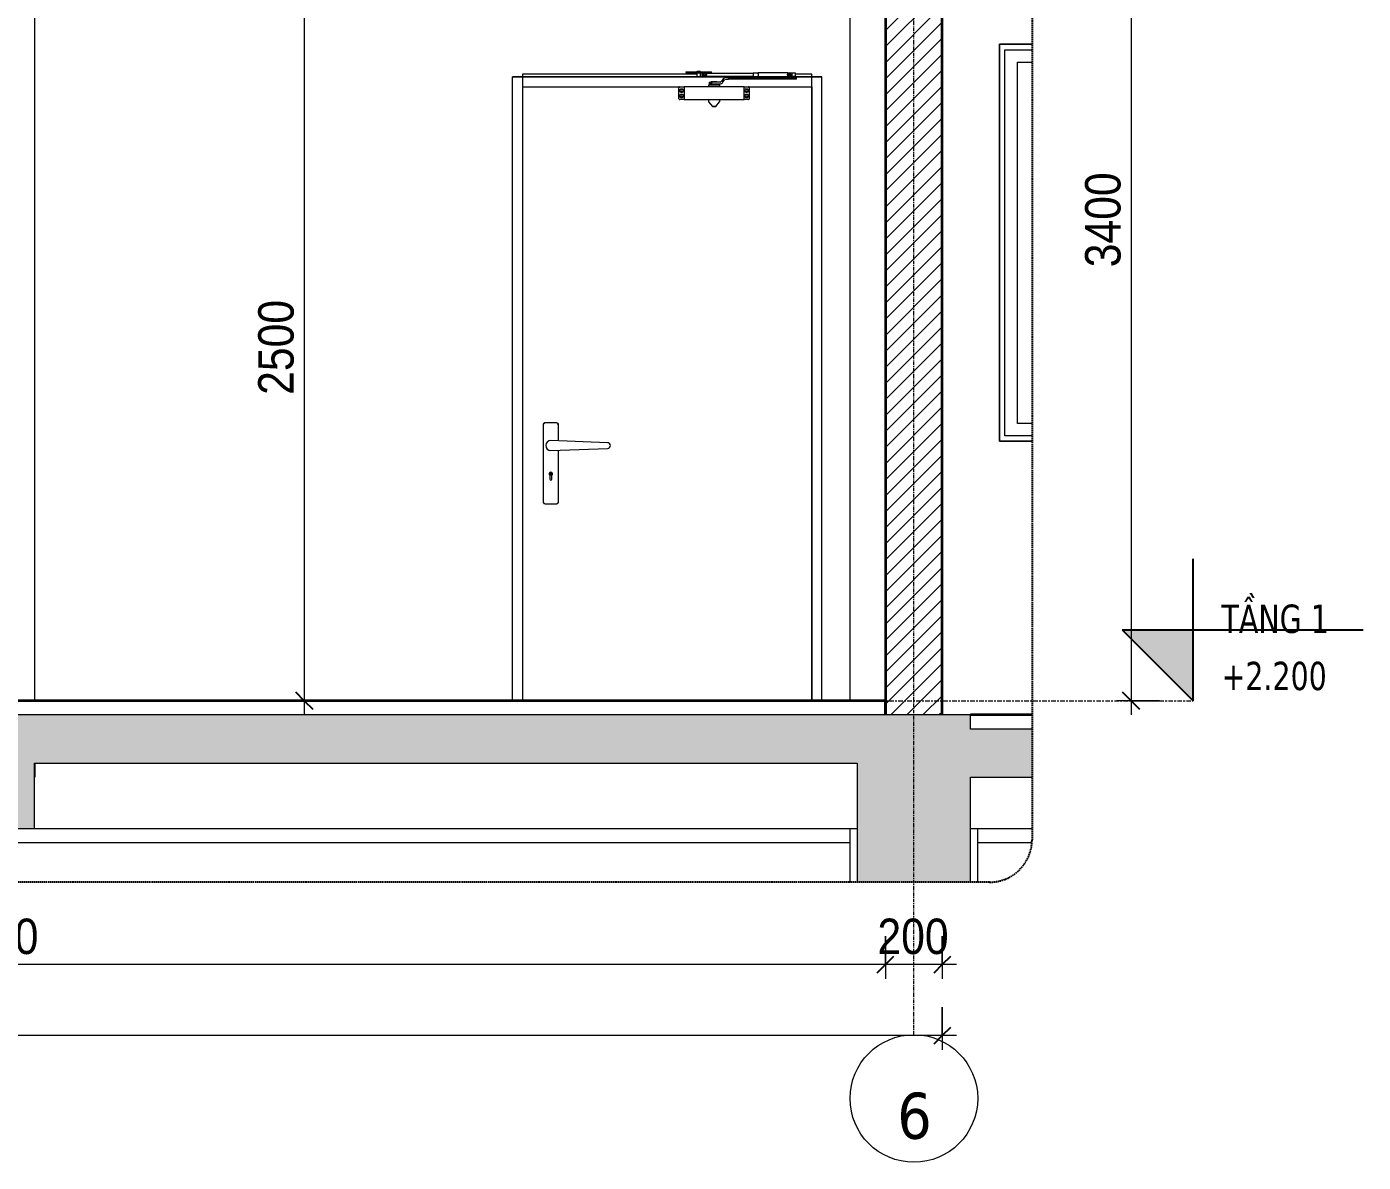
# Model space of a CAD drawing. Header units: millimetres. Extents: x 50254 to 245170, y 481 to 78637.
# Drawn here: x 124698 to 129411, y 572 to 4577 of the extents above; entities that cross this region are included whole.
import ezdxf

# ---------------------------------------------------------------- set-up
doc = ezdxf.new("R2010")
doc.units = ezdxf.units.MM
for name, pattern in [('Centre', [31.75, 6.35, -4.7625, 15.875, -4.7625]), ('Grid Line', [22.225, 12.7, -3.175, 3.175, -3.175]), ('Hidden', [7.14375, 4.7625, -2.38125])]:
    doc.linetypes.add(name, pattern=pattern)
for name, color, linetype, lineweight in [('0-4', 90, 'Continuous', 5), ('A-ANNO-DIMS', 211, 'Continuous', 9), ('A-ANNO-DIMS-50', 211, 'Continuous', 9), ('A-DETL-GENF', 92, 'Continuous', 18), ('A-DETL-GENF-4', 92, 'Hidden', 25), ('A-DETL-GENF-5', 9, 'Continuous', 18), ('A-DETL-THIN', 151, 'Continuous', 18), ('A-DOOR', 31, 'Continuous', 18), ('A-DOOR-FRAM-1', 31, 'Continuous', 18), ('A-FLOR-2', 7, 'Continuous', 18), ('A-FLOR-FNSH-1', 250, 'Continuous', 35), ('A-FLOR-LEVL', 51, 'Continuous', 9), ('A-FLOR-LEVL-1', 51, 'Continuous', 25), ('A-FLOR-LEVL-2', 51, 'Centre', 9), ('A-GLAZ', 151, 'Continuous', 18), ('A-GLAZ-4', 7, 'Continuous', 18), ('A-WALL', 113, 'Continuous', 18), ('A-WALL-4', 250, 'Continuous', 35), ('A-WALL-5', 7, 'Continuous', 18), ('A-WALL-PATT-2', 111, 'Continuous', 18), ('S-BEAM-1', 7, 'Continuous', 18), ('S-COLS-8', 7, 'Continuous', 18), ('S-GRID-1', 1, 'Grid Line', 9), ('S-GRID-IDEN', 1, 'Continuous', 9)]:
    doc.layers.add(name, color=color, linetype=linetype, lineweight=lineweight)
doc.styles.add('Tahoma_B', font='tahomabd.ttf', dxfattribs={"height": 162.5})
doc.styles.add('Tahoma_B_1', font='tahomabd.ttf', dxfattribs={"width": 0.85, "height": 100})
doc.styles.add('UTM Avo', font='', dxfattribs={"width": 0.9, "height": 125})
doc.styles.get('UTM Avo').set_extended_font_data('UTM Avo')
doc.dimstyles.new('1_Dim_chi_tiet_2_5', dxfattribs={"dimscale": 304.8, "dimtxt": 124.912619, "dimasz": 0.19685, "dimexe": 0.164042, "dimexo": 0.0625, "dimgap": 0.016404, "dimtad": 1, "dimdec": 0, "dimrnd": 5, "dimzin": 0, "dimdsep": 46, "dimtxsty": 'UTM Avo', "dimblk1": 'OBLIQUE', "dimblk2": 'OBLIQUE', "dimsah": 1, "dimcen": 0.09, "dimdle": 0.164042, "dimazin": 0, "dimtfac": 1, "dimtdec": 4, "dimtix": 1, "dimtmove": 0, "dimatfit": 3, "dimfxl": 0.328084, "dimfxlon": 1, "dimtvp": 1, "dimtolj": 1, "dimtzin": 0, "dimarcsym": 2})

# ---------------------------------------------------------------- blocks, each defined once
blk = doc.blocks.new('NCV_TKTC_KET CAU_rvt-6-TKCS_CĂN HỘ LOẠI 1 - MẶT CẮT 5')
at = {"layer": 'A-FLOR-2'}
for p, q in [((57853.6, 1980), (57853.6, 1930)), ((57853.6, 1930), (57852.6, 1930))]:
    blk.add_line(p, q, dxfattribs=at)
at = {"layer": 'S-BEAM-1'}
for p, q in [((57852.6, 1750), (60752.6, 1750)), ((61152.6, 1750), (61369.2, 1750)), ((55852.6, 1700), (57852.6, 1700)), ((57852.6, 1700), (60727.6, 1700)), ((61177.6, 1700), (61367.9, 1700))]:
    blk.add_line(p, q, dxfattribs=at)
at = {"layer": 'S-COLS-8'}
for p, q in [((60727.6, 2200), (60727.6, 5150)), ((60727.6, 1560), (60727.6, 1750)), ((61177.6, 1560), (61177.6, 1750))]:
    blk.add_line(p, q, dxfattribs=at)
blk = doc.blocks.new('M_Fixed - 900 x 1400-553070-TKCS_CĂN HỘ LOẠI 1 - MẶT CẮT 5')
at = {"layer": 'A-GLAZ-4'}
for p, q in [((61369.2, 4515), (61254.6, 4515)), ((61254.6, 4515), (61254.6, 3115)), ((61273.6, 3134), (61273.6, 4496)), ((61273.6, 4496), (61369.2, 4496)), ((61317.6, 3178), (61317.6, 4452)), ((61317.6, 4452), (61369.2, 4452)), ((61369.2, 3178), (61317.6, 3178)), ((61254.6, 3115), (61369.2, 3115)), ((61369.2, 3134), (61273.6, 3134))]:
    blk.add_line(p, q, dxfattribs=at)
blk = doc.blocks.new('NCV_TKTC_TANG 1_rvt-4-TKCS_CĂN HỘ LOẠI 1 - MẶT CẮT 5')
at = {"layer": 'A-FLOR-FNSH-1'}
for p, q in [((60852.6, 2200), (54552.6, 2200)), ((60852.6, 2150), (60852.6, 2200)), ((61369.2, 2150), (61152.6, 2150))]:
    blk.add_line(p, q, dxfattribs=at)
at = {"layer": 'A-WALL-5'}
for p, q in [((57852.6, 4700), (57852.6, 2200)), ((61254.6, 3115), (61254.6, 4515)), ((61254.6, 4515), (61369.2, 4515)), ((61369.2, 3115), (61254.6, 3115))]:
    blk.add_line(p, q, dxfattribs=at)
at = {"layer": 'S-COLS-8'}
blk.add_line((57852.6, 4700), (57852.6, 2200), dxfattribs=at)
at = {"layer": 'A-GLAZ'}
blk.add_blockref('M_Fixed - 900 x 1400-553070-TKCS_CĂN HỘ LOẠI 1 - MẶT CẮT 5', (0, 0), dxfattribs=at)
blk = doc.blocks.new('FD_05 - FD_05-1000x2200mm-835433-TKCS_CĂN HỘ LOẠI 1 - MẶT CẮT 5')
at = {"layer": 'A-DOOR'}
for p, q in [((60187.3, 4410), (59572.6, 4410)), ((59572.6, 4410), (59572.6, 2200)), ((60148.7, 4418.5), (60148.7, 4415.5)), ((60148.7, 4418.5), (60149.2, 4418.5)), ((60148.7, 4418.5), (60148.7, 4415.5)), ((60148.7, 4415.5), (60149.2, 4415.5)), ((60149.2, 4418.5), (60168.4, 4418.5)), ((60149.2, 4415.5), (60168.4, 4415.5)), ((60168.4, 4418.5), (60168.7, 4418.5)), ((60168.4, 4415.5), (60168.7, 4415.5)), ((60168.8, 4418.5), (60174, 4418.5)), ((60168.8, 4415.5), (60174, 4415.5)), ((60174, 4418.5), (60175.1, 4418.5)), ((60174, 4415.5), (60175.1, 4415.5)), ((60175.1, 4418.5), (60191.6, 4418.5)), ((60175.1, 4415.5), (60191.6, 4415.5)), ((60178.7, 4415.5), (60178.7, 4414.5)), ((60180.7, 4414.5), (60178.7, 4414.5)), ((60178.7, 4414.5), (60180.7, 4414.5)), ((60187.3, 4414.5), (60180.7, 4414.5)), ((60187.2, 4414.5), (60187.2, 4400.5)), ((60187.3, 4414.5), (60187.5, 4414.5)), ((60187.5, 4400.5), (60187.2, 4400.5)), ((60187.5, 4414.5), (60199, 4414.5)), ((60199, 4400.5), (60187.5, 4400.5)), ((60187.7, 4420.3), (60187.7, 4418.5)), ((60188.6, 4420.3), (60193.7, 4420.3)), ((60188.7, 4415.5), (60188.7, 4414.5)), ((60191.6, 4418.5), (60195.9, 4418.5)), ((60191.6, 4415.5), (60195.9, 4415.5)), ((60193.7, 4420.3), (60198.9, 4420.3)), ((60195.9, 4418.5), (60212.4, 4418.5)), ((60195.9, 4415.5), (60212.4, 4415.5)), ((60198.7, 4414.5), (60198.7, 4415.5)), ((60199, 4414.5), (60204.7, 4414.5)), ((60199, 4414.5), (60199, 4400.5)), ((60204.7, 4400.5), (60199, 4400.5)), ((60199.7, 4418.5), (60199.7, 4420.3)), ((60200.2, 4400.5), (60200.2, 4414.5)), ((60206.7, 4414.5), (60204.7, 4414.5)), ((60208.7, 4414.5), (60206.7, 4414.5)), ((60206.7, 4414.5), (60208.7, 4414.5)), ((60208.7, 4414.5), (60208.7, 4415.5)), ((60385.7, 4412.5), (60209.4, 4412.5)), ((60209.4, 4402.5), (60385.7, 4402.5)), ((60210.2, 4411.5), (60210.9, 4411.5)), ((60210.9, 4403.5), (60210.2, 4403.5)), ((60210.9, 4411.5), (60217.8, 4411.5)), ((60217.8, 4403.5), (60210.9, 4403.5)), ((60212.4, 4418.5), (60213.5, 4418.5)), ((60212.4, 4415.5), (60213.5, 4415.5)), ((60213.5, 4418.5), (60218.7, 4418.5)), ((60213.5, 4415.5), (60218.7, 4415.5)), ((60217.8, 4403.5), (60217.8, 4411.5)), ((60218.8, 4418.5), (60219.1, 4418.5)), ((60218.8, 4415.5), (60219.1, 4415.5)), ((60219.1, 4418.5), (60238.3, 4418.5)), ((60219.1, 4415.5), (60238.3, 4415.5)), ((60238.3, 4418.5), (60238.7, 4418.5)), ((60238.3, 4415.5), (60238.7, 4415.5)), ((60238.3, 4384), (60245.7, 4384)), ((60238.3, 4384), (60238.3, 4382)), ((60238.7, 4415.5), (60238.7, 4418.5)), ((60238.7, 4415.5), (60238.7, 4418.5)), ((60245.7, 4384), (60255.7, 4384)), ((60245.7, 4384), (60245.7, 4382)), ((60255.7, 4384), (60258.4, 4384)), ((60255.7, 4384), (60255.7, 4382)), ((60258.4, 4382), (60258.4, 4384)), ((60280.5, 4392.9), (60274.7, 4384.6)), ((60279.6, 4381.1), (60285.4, 4389.4)), ((60290.3, 4398), (60290.3, 4398)), ((60298.7, 4398), (60290.3, 4398)), ((60290.3, 4392), (60298.7, 4392)), ((60298.7, 4392), (60298.7, 4398)), ((60298.7, 4398), (60534.2, 4398)), ((60534.2, 4392), (60298.7, 4392)), ((60403.1, 4413.5), (60385.7, 4413.5)), ((60385.7, 4401.5), (60403.1, 4401.5)), ((60507.8, 4414.5), (60403.1, 4414.5)), ((60403.1, 4400.5), (60507.8, 4400.5)), ((60508.6, 4414), (60515.5, 4414)), ((60508.6, 4414), (60508.6, 4401)), ((60508.6, 4401.4), (60508.6, 4413.6)), ((60508.6, 4413.6), (60508.6, 4401.4)), ((60515.5, 4401), (60508.6, 4401)), ((60515.5, 4414), (60522.6, 4414)), ((60522.6, 4401), (60515.5, 4401)), ((60521.2, 4401), (60521.2, 4398)), ((60522.6, 4414), (60534.7, 4414)), ((60522.6, 4414), (60522.6, 4401)), ((60534.7, 4401), (60522.6, 4401)), ((60532.2, 4398), (60532.2, 4401)), ((60534.2, 4398), (60538.7, 4398)), ((60534.2, 4398), (60534.2, 4392)), ((60538.7, 4392), (60534.2, 4392)), ((60534.7, 4401), (60534.7, 4414)), ((60592.6, 4410), (60534.7, 4410)), ((60538.7, 4392), (60538.7, 4398)), ((60592.6, 2200), (60592.6, 4410)), ((60124.4, 4323), (60124.4, 4362)), ((60127.4, 4365), (60139.6, 4365)), ((60139.6, 4365), (60142.3, 4365)), ((60354.4, 4365), (60142.4, 4365)), ((60142.4, 4365), (60142.4, 4364.7)), ((60142.4, 4364.7), (60142.4, 4356.1)), ((60142.4, 4356.1), (60142.4, 4354.3)), ((60142.4, 4354.3), (60142.4, 4330.7)), ((60228.8, 4372), (60228.8, 4365)), ((60228.8, 4372), (60229.5, 4372)), ((60229.5, 4372), (60267.9, 4372)), ((60230.9, 4382), (60230.9, 4376)), ((60230.9, 4382), (60239.4, 4382)), ((60239.4, 4376), (60230.9, 4376)), ((60238.3, 4376), (60238.3, 4374)), ((60242, 4374), (60238.3, 4374)), ((60269.8, 4382), (60239.4, 4382)), ((60239.4, 4382), (60239.4, 4376)), ((60239.4, 4376), (60269.8, 4376)), ((60239.4, 4374), (60239.4, 4372)), ((60245.7, 4374), (60242, 4374)), ((60245.7, 4376), (60245.7, 4374)), ((60250.7, 4374), (60245.7, 4374)), ((60255.7, 4374), (60250.7, 4374)), ((60255.7, 4376), (60255.7, 4374)), ((60257.1, 4374), (60255.7, 4374)), ((60258.4, 4374), (60257.1, 4374)), ((60257.4, 4372), (60257.4, 4374)), ((60258.4, 4374), (60258.4, 4376)), ((60267.9, 4365), (60267.9, 4372)), ((60354.4, 4364.7), (60354.4, 4365)), ((60354.4, 4356.1), (60354.4, 4364.7)), ((60354.4, 4354.3), (60354.4, 4356.1)), ((60354.4, 4330.7), (60354.4, 4354.3)), ((60354.5, 4365), (60357.1, 4365)), ((60357.1, 4365), (60369.4, 4365)), ((60372.4, 4362), (60372.4, 4323)), ((60139.6, 4320), (60127.4, 4320)), ((60142.3, 4320), (60139.6, 4320)), ((60142.4, 4330.7), (60142.4, 4328.9)), ((60142.4, 4328.9), (60142.4, 4320.3)), ((60142.4, 4320.3), (60142.4, 4320)), ((60142.4, 4320), (60354.4, 4320)), ((60228.9, 4320), (60228.9, 4312.4)), ((60229.1, 4311.7), (60242.1, 4296.3)), ((60248.4, 4296), (60248.4, 4296)), ((60248.4, 4296), (60248.4, 4296)), ((60254.6, 4296.3), (60267.6, 4311.7)), ((60267.9, 4312.4), (60267.9, 4320)), ((60354.4, 4328.9), (60354.4, 4330.7)), ((60354.4, 4320.3), (60354.4, 4328.9)), ((60354.4, 4320), (60354.4, 4320.3)), ((60357.1, 4320), (60354.5, 4320)), ((60369.4, 4320), (60357.1, 4320)), ((59645.1, 3172.5), (59645.1, 2902.5)), ((59692.6, 3180), (59652.6, 3180)), ((59700.1, 3116.5), (59700.1, 3172.5)), ((59872.9, 3110), (59672.6, 3117.5)), ((59672.6, 3082.5), (59872.9, 3090)), ((59700.1, 2902.5), (59700.1, 3083.5)), ((59669.1, 2995.1), (59669.1, 2981.2)), ((59671.9, 2997), (59671.9, 3003)), ((59673.3, 3003), (59673.3, 2997)), ((59676.1, 2981.2), (59676.1, 2995.1)), ((59652.6, 2895), (59692.5, 2895))]:
    blk.add_line(p, q, dxfattribs=at)
at = {"layer": 'A-DOOR', "flags": 128}
for points in [[(60217.8, 4411.5), (60218.8, 4411), (60219.6, 4410.4), (60220.2, 4409.7), (60220.7, 4409), (60221, 4408.3), (60221.1, 4407.5)], [(60221.1, 4407.5), (60221, 4406.7), (60220.7, 4406), (60220.2, 4405.3), (60219.6, 4404.6), (60218.8, 4404), (60217.8, 4403.5)], [(60127.4, 4365), (60126.7, 4364.9), (60126.1, 4364.7), (60125.5, 4364.3), (60125, 4363.9), (60124.7, 4363.3), (60124.4, 4362.7), (60124.4, 4362)], [(60372.4, 4362), (60372.3, 4362.7), (60372.1, 4363.3), (60371.7, 4363.9), (60371.2, 4364.3), (60370.7, 4364.7), (60370, 4364.9), (60369.4, 4365)], [(60124.4, 4323), (60124.4, 4322.3), (60124.7, 4321.7), (60125, 4321.1), (60125.5, 4320.7), (60126.1, 4320.3), (60126.7, 4320.1), (60127.4, 4320)], [(60248.4, 4296), (60243.7, 4296), (60242.8, 4296)], [(60242.8, 4296), (60245.4, 4296), (60248.4, 4296)], [(60248.4, 4296), (60253.1, 4296), (60253.9, 4296)], [(60253.9, 4296), (60251.4, 4296), (60248.4, 4296)], [(60369.4, 4320), (60370, 4320.1), (60370.7, 4320.3), (60371.2, 4320.7), (60371.7, 4321.1), (60372.1, 4321.7), (60372.3, 4322.3), (60372.4, 4323)], [(59652.6, 3180), (59646.3, 3176.6), (59645.1, 3172.5)], [(59700.1, 3172.5), (59696.6, 3178.8), (59692.6, 3180)], [(59645.1, 2902.5), (59648.5, 2896.2), (59652.6, 2895)], [(59692.5, 2895), (59698.9, 2898.5), (59700.1, 2902.5)]]:
    blk.add_lwpolyline(points, dxfattribs=at)
at = {"layer": 'A-DOOR'}
for centre, radius, start, end in [((60133.4, 4352), 3.5, 0, 180), ((60133.4, 4352), 3.5, 180, 0), ((60133.4, 4333), 3.5, 0, 180), ((60363.4, 4352), 3.5, 0, 180), ((60363.4, 4352), 3.5, 180, 0), ((60363.4, 4333), 3.5, 0, 180), ((60133.4, 4333), 3.5, 180, 0), ((60363.4, 4333), 3.5, 180, 0), ((59652.6, 3172.5), 7.5, 124.4786, 180), ((59652.6, 3172.5), 7.5, 90, 120), ((59692.6, 3172.5), 7.5, 0, 90), ((59672.6, 3100), 17.5, 90, 180), ((59672.6, 3100), 17.5, 180, 270), ((59872.6, 3100), 10, 0, 87.8544), ((59872.6, 3100), 10, 272.1456, 0), ((59672.6, 3000), 6, 305.6853, 234.3147), ((59672.6, 2981.2), 3.5, 180, 0), ((59672.6, 3003), 0.7, 0, 180), ((59672.6, 2997), 0.7, 180, 0), ((59672.6, 2997), 0.7, 195, 255), ((59672.6, 3003), 0.7, 120, 150), ((59672.6, 2997), 0.7, 285, 345), ((59672.6, 3003), 0.7, 30, 60), ((59652.6, 2902.5), 7.5, 180, 235.5214), ((59652.6, 2902.5), 7.5, 240, 270), ((59692.5, 2902.5), 7.52, 270, 0)]:
    blk.add_arc(centre, radius, start, end, dxfattribs=at)
for centre, major_axis, ratio, start_param, end_param in [((60206.9, 4407.5), (0, 2.5), 0.965835, 4.712389, 7.853982), ((60206.9, 4407.5), (0, 2.5), 0.965835, 1.570796, 4.712389), ((60204.7, 4407.5), (0, 7), 0.965835, 4.712389, 6.283185), ((60204.7, 4407.5), (0, 7), 0.965835, 3.141593, 4.712389), ((60204.3, 4407.5), (0, 2.5), 0.965835, 4.712389, 5.759587), ((60204.3, 4407.5), (0, 2.5), 0.965835, 3.665191, 4.712389), ((60204.8, 4407.5), (0, 2.5), 0.965835, 4.712389, 5.759587), ((60204.8, 4407.5), (0, 2.5), 0.965835, 4.712389, 5.759587), ((60204.8, 4407.5), (0, 2.5), 0.965835, 3.665191, 4.712389), ((60204.8, 4407.5), (0, 2.5), 0.965835, 3.665191, 4.712389), ((60206.4, 4407.5), (0, 2.5), 0.965835, 4.712389, 6.021386), ((60206.4, 4407.5), (0, 2.5), 0.965835, 4.712389, 6.021386), ((60206.4, 4407.5), (0, 2.5), 0.965835, 3.403392, 4.712389), ((60206.4, 4407.5), (0, 2.5), 0.965835, 3.403392, 4.712389), ((60269.8, 4388), (0, 6), 1, 3.141593, 4.101524), ((60290.3, 4386), (0, 12), 1, 0, 0.959931), ((60290.3, 4386), (0, 6), 1, 0, 0.959931), ((60385.7, 4407.5), (0, 6), 0.259156, 4.712389, 6.806784), ((60385.7, 4407.5), (0, 6), 0.259156, 2.617994, 4.712389), ((60385.7, 4407.5), (0, 5), 0.259156, 4.712389, 6.283185), ((60385.7, 4407.5), (0, 5), 0.259156, 3.141593, 4.712389), ((60403.1, 4407.5), (0, 7), 0.259156, 4.712389, 6.806784), ((60403.1, 4407.5), (0, 7), 0.259156, 2.617994, 4.712389), ((60403.1, 4407.5), (0, 6), 0.259156, 4.712389, 6.283185), ((60403.1, 4407.5), (0, 6), 0.259156, 3.141593, 4.712389), ((60507.8, 4407.5), (0, 7), 0.259156, 5.776005, 6.283185), ((60507.8, 4407.5), (0, 7), 0.259156, 3.141593, 3.648773), ((60516.8, 4407.5), (0, 6.79), 0.965835, 0.291061, 1.570796), ((60516.8, 4407.5), (0, 6.79), 0.965835, 1.570796, 2.850532), ((60517.3, 4407.5), (0, 6.79), 0.965835, 0.291061, 1.570796), ((60517.3, 4407.5), (0, 6.79), 0.965835, 1.570796, 2.850532), ((60516.7, 4407.5), (0, 2.5), 0.965835, 4.712389, 7.853982), ((60516.7, 4407.5), (0, 2.5), 0.965835, 1.570796, 4.712389), ((60513.8, 4407.5), (0, 2.5), 0.965835, 4.712389, 5.497787), ((60513.8, 4407.5), (0, 2.5), 0.965835, 3.926991, 4.712389), ((60514.3, 4407.5), (0, 2.5), 0.965835, 4.712389, 5.759587), ((60514.4, 4407.5), (0, 2.5), 0.965835, 4.712389, 5.759587), ((60514.3, 4407.5), (0, 2.5), 0.965835, 3.665191, 4.712389), ((60514.4, 4407.5), (0, 2.5), 0.965835, 3.665191, 4.712389), ((60516.2, 4407.5), (0, 2.5), 0.965835, 4.712389, 6.021386), ((60516.1, 4407.5), (0, 2.5), 0.965835, 4.712389, 6.021386), ((60516.2, 4407.5), (0, 2.5), 0.965835, 3.403392, 4.712389), ((60516.1, 4407.5), (0, 2.5), 0.965835, 3.403392, 4.712389), ((60269.8, 4388), (0, 12), 1, 3.141593, 4.101524)]:
    blk.add_ellipse(centre, major_axis=major_axis, ratio=ratio, start_param=start_param, end_param=end_param, dxfattribs=at)
for points, knots in [([(60507.5, 4407.5), (60507.5, 4407.8), (60507.6, 4408.2), (60507.6, 4408.7), (60507.6, 4409), (60507.7, 4409.4), (60507.8, 4409.8), (60507.8, 4410), (60507.9, 4410.3), (60507.9, 4410.4), (60508, 4410.6), (60508, 4410.8), (60508.1, 4411.1), (60508.2, 4411.3), (60508.2, 4411.5), (60508.3, 4411.7), (60508.3, 4411.8), (60508.4, 4412), (60508.4, 4412.3), (60508.5, 4412.5), (60508.6, 4412.8), (60508.6, 4413.2), (60508.6, 4413.5), (60508.6, 4413.6)], [0, 0, 0, 0, 0.1, 0.15, 0.2, 0.25, 0.3, 0.35, 0.375, 0.4, 0.425, 0.45, 0.5, 0.55, 0.575, 0.6, 0.625, 0.65, 0.7, 0.75, 0.8, 0.9, 1, 1, 1, 1]), ([(60508.6, 4401.4), (60508.6, 4401.5), (60508.6, 4401.8), (60508.6, 4402.2), (60508.5, 4402.5), (60508.4, 4402.7), (60508.4, 4403), (60508.3, 4403.2), (60508.3, 4403.3), (60508.2, 4403.5), (60508.2, 4403.7), (60508.1, 4403.9), (60508, 4404.2), (60508, 4404.4), (60507.9, 4404.6), (60507.9, 4404.7), (60507.8, 4405), (60507.8, 4405.2), (60507.7, 4405.6), (60507.6, 4406), (60507.6, 4406.3), (60507.6, 4406.8), (60507.5, 4407.2), (60507.5, 4407.5)], [0, 0, 0, 0, 0.1, 0.2, 0.25, 0.3, 0.35, 0.375, 0.4, 0.425, 0.45, 0.5, 0.55, 0.575, 0.6, 0.625, 0.65, 0.7, 0.75, 0.8, 0.85, 0.9, 1, 1, 1, 1]), ([(60127, 4352), (60127, 4353.2), (60127.5, 4355), (60129, 4356.9), (60130.5, 4357.9), (60132.2, 4358.5), (60134, 4358.7), (60135.7, 4358.4), (60137.4, 4357.6), (60138.7, 4356.4), (60139.4, 4355.4), (60139.6, 4354.9)], [0, 0, 0, 0, 0.2, 0.3, 0.4, 0.5, 0.6, 0.7, 0.8, 0.9, 1, 1, 1, 1]), ([(60139.6, 4349.1), (60139.1, 4348), (60137.9, 4346.7), (60135.7, 4345.6), (60134, 4345.3), (60132.2, 4345.5), (60130.5, 4346.1), (60129, 4347.1), (60127.9, 4348.5), (60127.2, 4350.2), (60127, 4351.4), (60127, 4352)], [0, 0, 0, 0, 0.2, 0.3, 0.4, 0.5, 0.6, 0.7, 0.8, 0.9, 1, 1, 1, 1]), ([(60127, 4333), (60127, 4334.2), (60127.5, 4336), (60129, 4337.9), (60130.5, 4338.9), (60132.2, 4339.5), (60134, 4339.7), (60135.7, 4339.4), (60137.4, 4338.6), (60138.7, 4337.4), (60139.4, 4336.4), (60139.6, 4335.9)], [0, 0, 0, 0, 0.2, 0.3, 0.4, 0.5, 0.6, 0.7, 0.8, 0.9, 1, 1, 1, 1]), ([(60357.1, 4354.9), (60357.6, 4356), (60358.8, 4357.3), (60361, 4358.4), (60362.8, 4358.7), (60364.6, 4358.5), (60366.3, 4357.9), (60367.7, 4356.9), (60368.9, 4355.5), (60369.6, 4353.8), (60369.7, 4352.6), (60369.7, 4352)], [0, 0, 0, 0, 0.2, 0.3, 0.4, 0.5, 0.6, 0.7, 0.8, 0.9, 1, 1, 1, 1]), ([(60369.7, 4352), (60369.7, 4350.8), (60369.2, 4349), (60367.7, 4347.1), (60366.3, 4346.1), (60364.6, 4345.5), (60362.8, 4345.3), (60361, 4345.6), (60359.4, 4346.4), (60358, 4347.6), (60357.4, 4348.6), (60357.1, 4349.1)], [0, 0, 0, 0, 0.2, 0.3, 0.4, 0.5, 0.6, 0.7, 0.8, 0.9, 1, 1, 1, 1]), ([(60357.1, 4335.9), (60357.6, 4337), (60358.8, 4338.3), (60361, 4339.4), (60362.8, 4339.7), (60364.6, 4339.5), (60366.3, 4338.9), (60367.7, 4337.9), (60368.9, 4336.5), (60369.6, 4334.8), (60369.7, 4333.6), (60369.7, 4333)], [0, 0, 0, 0, 0.2, 0.3, 0.4, 0.5, 0.6, 0.7, 0.8, 0.9, 1, 1, 1, 1]), ([(60139.6, 4330.1), (60139.1, 4329), (60137.9, 4327.7), (60135.7, 4326.6), (60134, 4326.3), (60132.2, 4326.5), (60130.5, 4327.1), (60129, 4328.1), (60127.9, 4329.5), (60127.2, 4331.2), (60127, 4332.4), (60127, 4333)], [0, 0, 0, 0, 0.2, 0.3, 0.4, 0.5, 0.6, 0.7, 0.8, 0.9, 1, 1, 1, 1]), ([(60369.7, 4333), (60369.7, 4331.8), (60369.2, 4330), (60367.7, 4328.1), (60366.3, 4327.1), (60364.6, 4326.5), (60362.8, 4326.3), (60361, 4326.6), (60359.4, 4327.4), (60358, 4328.6), (60357.4, 4329.6), (60357.1, 4330.1)], [0, 0, 0, 0, 0.2, 0.3, 0.4, 0.5, 0.6, 0.7, 0.8, 0.9, 1, 1, 1, 1])]:
    blk.add_open_spline(points, degree=3, knots=knots, dxfattribs=at)
for points in [[(60139.6, 4354.9), (60139.9, 4354.4), (60140.2, 4353.5), (60140.3, 4352.5), (60140.3, 4352)], [(60140.3, 4352), (60140.3, 4351.5), (60140.2, 4350.5), (60139.9, 4349.6), (60139.6, 4349.1)], [(60139.6, 4335.9), (60139.9, 4335.4), (60140.2, 4334.5), (60140.3, 4333.5), (60140.3, 4333)], [(60356.4, 4352), (60356.4, 4352.5), (60356.5, 4353.5), (60356.9, 4354.4), (60357.1, 4354.9)], [(60357.1, 4349.1), (60356.9, 4349.6), (60356.5, 4350.5), (60356.4, 4351.5), (60356.4, 4352)], [(60356.4, 4333), (60356.4, 4333.5), (60356.5, 4334.5), (60356.9, 4335.4), (60357.1, 4335.9)], [(60140.3, 4333), (60140.3, 4332.5), (60140.2, 4331.5), (60139.9, 4330.6), (60139.6, 4330.1)], [(60357.1, 4330.1), (60356.9, 4330.6), (60356.5, 4331.5), (60356.4, 4332.5), (60356.4, 4333)]]:
    blk.add_open_spline(points, degree=3, dxfattribs=at)
at = {"layer": 'A-DOOR-FRAM-1'}
for p, q in [((60521.7, 4400), (59537.6, 4400)), ((59537.6, 2200), (59537.6, 4400)), ((60627.6, 4400), (60532.2, 4400)), ((60627.6, 2200), (60627.6, 4400)), ((59572.6, 4365), (59572.6, 2200)), ((59572.6, 4365), (60127.4, 4365)), ((60369.4, 4365), (60592.6, 4365)), ((60592.6, 4365), (60592.6, 2200))]:
    blk.add_line(p, q, dxfattribs=at)
blk = doc.blocks.new('BORDER VIEW - BORDER VIEW-3679403-TKCS_CĂN HỘ LOẠI 1 - MẶT CẮT 5')
at = {"layer": 'A-DETL-GENF-4'}
for p, q in [((61369.2, 5914.1), (61369.2, 1710)), ((61219.2, 1560), (52452.6, 1560))]:
    blk.add_line(p, q, dxfattribs=at)
blk.add_arc((61219.2, 1710), 150, 270, 0, dxfattribs=at)
blk = doc.blocks.new('Level - CAO ĐỘ LEVEL-350587-TKCS_CĂN HỘ LOẠI 1 - MẶT CẮT 5')
at = {"layer": 'A-FLOR-LEVL'}
blk.add_hatch(color=256, dxfattribs=at).paths.add_polyline_path([(61937.2, 2450), (61937.2, 2200), (61687.2, 2450)])
at = {"layer": 'A-FLOR-LEVL-1'}
for p, q in [((61937.2, 2200), (61937.2, 2700)), ((61687.2, 2450), (61937.2, 2200)), ((61687.2, 2450), (62537.2, 2450))]:
    blk.add_line(p, q, dxfattribs=at)
blk = doc.blocks.new('Grid - M_Grid Head - Circle-353313-TKCS_CĂN HỘ LOẠI 1 - MẶT CẮT 5')
at = {"layer": 'S-GRID-IDEN'}
blk.add_circle((52752.6, 797.3), 225, dxfattribs=at)
blk = doc.blocks.new('DIMBLOCK76-TKCS_CĂN HỘ LOẠI 1 - MẶT CẮT 5')
at = {"layer": 'A-ANNO-DIMS-50'}
for p, q in [((127725.9, 1369.2), (127725.9, 1219.2)), ((127725.9, 1269.2), (127725.9, 1369.2)), ((127925.9, 1369.2), (127925.9, 1219.2)), ((127925.9, 1269.2), (127925.9, 1369.2)), ((127975.9, 1269.2), (127725.9, 1269.2))]:
    blk.add_line(p, q, dxfattribs=at)
at = {"layer": 'A-ANNO-DIMS-50', "lineweight": 25}
for p, q in [((127725.9, 1269.2), (127755.9, 1299.2)), ((127925.9, 1269.2), (127955.9, 1299.2)), ((127725.9, 1269.2), (127695.9, 1239.2)), ((127925.9, 1269.2), (127895.9, 1239.2))]:
    blk.add_line(p, q, dxfattribs=at)
at = {"layer": 'A-ANNO-DIMS-50', "color": 0, "insert": (127697.6, 1431.6), "char_height": 125, "width": 308.118, "attachment_point": 1, "line_spacing_factor": 1.110334, "style": 'UTM Avo'}
blk.add_mtext('200', dxfattribs=at)
blk = doc.blocks.new('_Oblique')
at = {"color": 0, "linetype": 'ByBlock', "lineweight": -2}
blk.add_line((-0.5, -0.5), (0.5, 0.5), dxfattribs=at)
blk = doc.blocks.new('DIMBLOCK77-TKCS_CĂN HỘ LOẠI 1 - MẶT CẮT 5')
at = {"layer": 'A-ANNO-DIMS-50'}
for p, q in [((121425.9, 1369.2), (121425.9, 1219.2)), ((121425.9, 1269.2), (121425.9, 1369.2)), ((127725.9, 1369.2), (127725.9, 1219.2)), ((127725.9, 1269.2), (127725.9, 1369.2)), ((127725.9, 1269.2), (121425.9, 1269.2))]:
    blk.add_line(p, q, dxfattribs=at)
at = {"layer": 'A-ANNO-DIMS-50', "lineweight": 25}
for p, q in [((121425.9, 1269.2), (121455.9, 1299.2)), ((127725.9, 1269.2), (127755.9, 1299.2)), ((121425.9, 1269.2), (121395.9, 1239.2)), ((127725.9, 1269.2), (127695.9, 1239.2))]:
    blk.add_line(p, q, dxfattribs=at)
at = {"layer": 'A-ANNO-DIMS-50', "color": 0, "insert": (124404.8, 1431.6), "char_height": 125, "width": 410.824, "attachment_point": 1, "line_spacing_factor": 1.110334, "style": 'UTM Avo'}
blk.add_mtext('6300', dxfattribs=at)
blk = doc.blocks.new('DIMBLOCK81-TKCS_CĂN HỘ LOẠI 1 - MẶT CẮT 5')
at = {"layer": 'A-ANNO-DIMS-50'}
for p, q in [((119525.9, 1119.2), (119525.9, 969.2)), ((119525.9, 1019.2), (119525.9, 1119.2)), ((127925.9, 1119.2), (127925.9, 969.2)), ((127925.9, 1019.2), (127925.9, 1119.2)), ((127975.9, 1019.2), (119475.9, 1019.2))]:
    blk.add_line(p, q, dxfattribs=at)
at = {"layer": 'A-ANNO-DIMS-50', "lineweight": 25}
for p, q in [((119525.9, 1019.2), (119555.9, 1049.2)), ((127925.9, 1019.2), (127955.9, 1049.2)), ((119525.9, 1019.2), (119495.9, 989.2)), ((127925.9, 1019.2), (127895.9, 989.2))]:
    blk.add_line(p, q, dxfattribs=at)
at = {"layer": 'A-ANNO-DIMS-50', "color": 0, "insert": (123554.8, 1181.6), "char_height": 125, "width": 410.824, "attachment_point": 1, "line_spacing_factor": 1.110334, "style": 'UTM Avo'}
blk.add_mtext('8400', dxfattribs=at)
blk = doc.blocks.new('DIMBLOCK82-TKCS_CĂN HỘ LOẠI 1 - MẶT CẮT 5')
at = {"layer": 'A-ANNO-DIMS-50', "lineweight": 25}
for p, q in [((128592.1, 5600), (128562.1, 5630)), ((128592.1, 5600), (128622.1, 5570)), ((128592.1, 2200), (128562.1, 2230)), ((128592.1, 2200), (128622.1, 2170))]:
    blk.add_line(p, q, dxfattribs=at)
at = {"layer": 'A-ANNO-DIMS-50'}
for p, q in [((128592.1, 5650), (128592.1, 2150)), ((128692.1, 5600), (128542.1, 5600)), ((128592.1, 5600), (128692.1, 5600)), ((128692.1, 2200), (128542.1, 2200)), ((128592.1, 2200), (128692.1, 2200))]:
    blk.add_line(p, q, dxfattribs=at)
at = {"layer": 'A-ANNO-DIMS-50', "color": 0, "insert": (128429.7, 3728.8), "char_height": 125, "width": 410.824, "attachment_point": 1, "rotation": 90, "line_spacing_factor": 1.110334, "style": 'UTM Avo'}
blk.add_mtext('3400', dxfattribs=at)
blk = doc.blocks.new('DIMBLOCK84-TKCS_CĂN HỘ LOẠI 1 - MẶT CẮT 5')
at = {"layer": 'A-ANNO-DIMS-50', "lineweight": 25}
for p, q in [((125676.6, 4700), (125646.6, 4730)), ((125676.6, 4700), (125706.6, 4670)), ((125676.6, 2200), (125646.6, 2230)), ((125676.6, 2200), (125706.6, 2170))]:
    blk.add_line(p, q, dxfattribs=at)
at = {"layer": 'A-ANNO-DIMS-50'}
for p, q in [((125776.6, 4700), (125626.6, 4700)), ((125676.6, 4700), (125676.6, 2150)), ((125676.6, 4700), (125776.6, 4700)), ((125776.6, 2200), (125626.6, 2200)), ((125676.6, 2200), (125776.6, 2200))]:
    blk.add_line(p, q, dxfattribs=at)
at = {"layer": 'A-ANNO-DIMS-50', "color": 0, "insert": (125514.2, 3278.8), "char_height": 125, "width": 410.824, "attachment_point": 1, "rotation": 90, "line_spacing_factor": 1.110334, "style": 'UTM Avo'}
blk.add_mtext('2500', dxfattribs=at)

msp = doc.modelspace()

# ---------------------------------------------------------------- hatches: boundary and pattern name
at = {"layer": 'A-DETL-GENF-5'}
h = msp.add_hatch(dxfattribs=at)
h.set_pattern_fill('FP_13', color=256, style=0, pattern_type=2)
h.set_pattern_definition([(50, (125187.3, 15375), (364.368, -31.878), [38.1, -419.1]), (355, (125187.3, 15375), (-70.486, 382.113), [30.48, -335.28]), (100.451, (125217.67, 15372.34), (293.885, 350.233), [32.38, -356.18]), (46.184, (125187.3, 15476.6), (542.158, -84.086), [57.15, -628.65]), (96.636, (125232.5, 15469.6), (474.805, 494.855), [48.57, -534.27]), (351.184, (125187.3, 15476.6), (474.81, 494.85), [45.72, -502.92]), (21, (125238.1, 15451.2), (303.2285, -204.5305), [38.1, -419.1]), (326, (125238.1, 15451.2), (123.604, 368.376), [30.48, -335.28]), (71.451, (125263.37, 15434.16), (426.834, 163.843), [32.38, -356.18]), (37.5, (125187.3, 15375), (6.1766, 169.1102), [3.353, -327.863, 3.353, -337.007, -336.55]), (37.5, (125187.3, 15375), (6.1766, 169.1102), [-671.576, 3.353, -333.197]), (7.5, (125187.3, 15375), (133.6389, 200.3615), [3.353, -190.703, 3.353, -320.243, -128.27]), (7.5, (125187.3, 15375), (133.6389, 200.3615), [-517.652, 3.353, -124.917]), (327.5, (125074.02, 15375), (271.1818, -11.4584), [3.353, -123.647, 3.353, -392.887, -525.78]), (327.5, (125074.02, 15375), (271.1818, -11.4584), [-523.24, 3.353, -522.427]), (317.5, (125023.22, 15375), (296.2585, 50.853), [3.353, -161.747, 3.353, -259.791, -373.38]), (317.5, (125023.22, 15375), (296.2585, 50.853), [-428.244, 3.353, -370.027]), (45, (125187.3, 15375), (-125.7236, 125.7236), []), (45, (125187.3, 15565.5), (-125.7236, 125.7236), [])])
h.paths.add_polyline_path([(127925.9, 1560), (128026, 1560), (128026, 1930), (128242.6, 1930), (128242.6, 2100), (128026, 2100), (128026, 2150), (121325.9, 2150), (121325.9, 2100), (119826, 2100), (119826, 2150), (119176, 2150), (119176, 1980), (119426, 1980), (119426, 1560), (119826, 1560), (119826, 1930), (121425.9, 1930), (121425.9, 1980), (124525.8, 1980), (124525.8, 1750), (124726, 1750), (124726, 1980), (127626, 1980), (127626, 1560), (127676, 1560)])
at = {"layer": 'A-WALL-PATT-2'}
h = msp.add_hatch(dxfattribs=at)
h.set_pattern_fill('FP_12', color=256, style=0, pattern_type=2)
h.set_pattern_definition([(45, (125187.302, 15375), (-28.28427, 28.28427), [])])
h.paths.add_polyline_path([(127925.9, 2150), (127925.9, 4950), (127725.9, 4950), (127725.9, 2150)])

# ---------------------------------------------------------------- linework, layer by layer
at = {"layer": 'A-DETL-THIN'}
for p, q in [((128026, 2150), (121325.9, 2150)), ((128026, 2100), (128026, 2150)), ((128242.6, 2100), (128026, 2100)), ((124726, 1750), (124726, 1980)), ((124726, 1980), (127626, 1980)), ((127626, 1980), (127626, 1560)), ((128026, 1560), (128026, 1930)), ((128026, 1930), (128242.6, 1930)), ((124525.8, 1750), (124726, 1750))]:
    msp.add_line(p, q, dxfattribs=at)
at = {"layer": 'A-FLOR-LEVL-2'}
msp.add_line((118203, 2200), (128810.5, 2200), dxfattribs=at)
at = {"layer": 'A-WALL'}
for p, q in [((126410.9, 2200), (126410.9, 4400)), ((126410.9, 4400), (127395.1, 4400)), ((127405.6, 4400), (127500.9, 4400)), ((127500.9, 4400), (127500.9, 2200))]:
    msp.add_line(p, q, dxfattribs=at)
at = {"layer": 'A-WALL-4'}
for p, q in [((127725.9, 4950), (127725.9, 2150)), ((127925.9, 2150), (127925.9, 4950))]:
    msp.add_line(p, q, dxfattribs=at)
at = {"layer": 'S-GRID-1'}
for p, q in [((127825.9, 2272.3), (127825.9, 5531.8)), ((127825.9, 1022.3), (127825.9, 2272.3))]:
    msp.add_line(p, q, dxfattribs=at)

# ---------------------------------------------------------------- block references
at = {"layer": '0-4'}
for name in ['NCV_TKTC_KET CAU_rvt-6-TKCS_CĂN HỘ LOẠI 1 - MẶT CẮT 5', 'NCV_TKTC_TANG 1_rvt-4-TKCS_CĂN HỘ LOẠI 1 - MẶT CẮT 5']:
    msp.add_blockref(name, (66873.4, 0), dxfattribs=at)
at = {"layer": 'A-DETL-GENF'}
msp.add_blockref('BORDER VIEW - BORDER VIEW-3679403-TKCS_CĂN HỘ LOẠI 1 - MẶT CẮT 5', (66873.4, 0), dxfattribs=at)
at = {"layer": 'A-DOOR'}
msp.add_blockref('FD_05 - FD_05-1000x2200mm-835433-TKCS_CĂN HỘ LOẠI 1 - MẶT CẮT 5', (66873.4, 0), dxfattribs=at)
at = {"layer": 'A-FLOR-LEVL-1'}
msp.add_blockref('Level - CAO ĐỘ LEVEL-350587-TKCS_CĂN HỘ LOẠI 1 - MẶT CẮT 5', (66873.4, 0), dxfattribs=at)
at = {"layer": 'S-GRID-IDEN'}
msp.add_blockref('Grid - M_Grid Head - Circle-353313-TKCS_CĂN HỘ LOẠI 1 - MẶT CẮT 5', (75073.4, 0), dxfattribs=at)

# ---------------------------------------------------------------- texts
at = {"layer": 'A-FLOR-LEVL', "char_height": 100, "line_spacing_factor": 0.996129, "style": 'Tahoma_B_1'}
for s, insert, width, attachment_point in [('\\pt510,1020,1530,2040,2550,3060,3570,4080,4590,5100,5610,6120,6630,7140,7650,8160,8670,9180,9690,10200,10710,11220,11730,12240,12750,13260,13770,14280,14790,15300,15810,16320;TẦNG 1', (128910.8, 2437.2), 452.625, 7), ('\\pt212.5,425,637.5,850,1062.5,1275,1487.5,1700,1912.5,2125,2337.5,2550,2762.5,2975,3187.5,3400,3612.5,3825,4037.5,4250,4462.5,4675,4887.5,5100,5312.5,5525,5737.5,5950,6162.5,6375,6587.5,6800;+2.200', (128910.8, 2337.5), 441.575, 1)]:
    msp.add_mtext(s, dxfattribs=dict(at, insert=insert, width=width, attachment_point=attachment_point))

# ---------------------------------------------------------------- dimensions: what is measured, and where the dimension line sits
at = {"layer": 'A-ANNO-DIMS'}
for base, p1, p2, override, picture, middle in [((128592.1, 2200), (128692.1, 5600), (128692.1, 2200), {"dimpost": '<>', "dimfxl": 3400}, 'DIMBLOCK82-TKCS_CĂN HỘ LOẠI 1 - MẶT CẮT 5', (128522.4, 3900)), ((125676.6, 2200), (125776.6, 4700), (125776.6, 2200), {"dimpost": '<>', "dimfxl": 2500}, 'DIMBLOCK84-TKCS_CĂN HỘ LOẠI 1 - MẶT CẮT 5', (125606.9, 3450))]:
    dim = msp.add_linear_dim(base=base, p1=p1, p2=p2, angle=90, dimstyle='1_Dim_chi_tiet_2_5', override=override, dxfattribs=at)
    dim.commit()
    dim.dimension.update_dxf_attribs({"geometry": picture, "text_midpoint": middle})
for base, p1, p2, override, picture, middle in [((121425.9, 1269.2), (127725.9, 1369.2), (121425.9, 1369.2), {"dimpost": '<>', "dimfxl": 6300}, 'DIMBLOCK77-TKCS_CĂN HỘ LOẠI 1 - MẶT CẮT 5', (124575.9, 1338.9)), ((127725.9, 1269.2), (127925.9, 1369.2), (127725.9, 1369.2), {"dimpost": '<>', "dimfxl": 200}, 'DIMBLOCK76-TKCS_CĂN HỘ LOẠI 1 - MẶT CẮT 5', (127825.9, 1338.9)), ((119525.9, 1019.2), (127925.9, 1119.2), (119525.9, 1119.2), {"dimpost": '<>', "dimfxl": 8400}, 'DIMBLOCK81-TKCS_CĂN HỘ LOẠI 1 - MẶT CẮT 5', (123725.9, 1088.9))]:
    dim = msp.add_linear_dim(base=base, p1=p1, p2=p2, dimstyle='1_Dim_chi_tiet_2_5', override=override, dxfattribs=at)
    dim.commit()
    dim.dimension.update_dxf_attribs({"geometry": picture, "text_midpoint": middle})

# ---------------------------------------------------------------- next in the draw order: texts
at = {"layer": 'S-GRID-IDEN', "insert": (127828.3, 734.9), "char_height": 162.5, "width": 145.5, "attachment_point": 5, "line_spacing_factor": 0.996129, "style": 'Tahoma_B', "bg_fill": 3, "box_fill_scale": 1.25, "bg_fill_color": 256, "bg_fill_true_color": 13158600, "bg_fill_transparency": 0}
msp.add_mtext('\\pt634.99962,1269.99925,1905.0005,2540.00013,3174.99975,3809.99937,4445.00062,5080.00025,5714.99987,6349.9995,6985.00075,7620.00037,8255,8889.99962,9524.99925,10160.0005,10795.00013,11429.99975,12064.99938,12700.00063,13335.00025,13969.99988,14604.9995,15240.00075,15875.00038,16510,17144.99963,17779.99925,18415.0005,19050.00013,19684.99975,20319.99938;6', dxfattribs=at)

doc.saveas('drawing.dxf')
